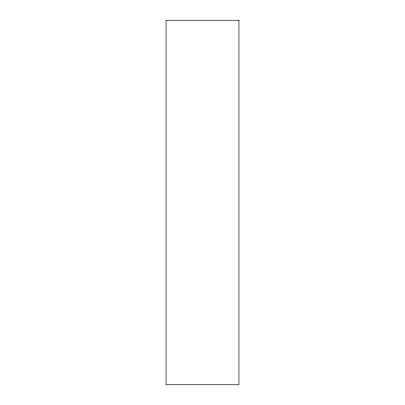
<?xml version="1.0" encoding="UTF-8"?>
<svg xmlns="http://www.w3.org/2000/svg" width="405" height="405" viewBox="0 0 405 405"><rect width="100%" height="100%" fill="white"/><g stroke="black" fill="none" stroke-linecap="round" stroke-linejoin="round"><path stroke-width="0.61" d="M238.95 20.25L166.05 20.25L166.05 384.75L238.95 384.75L238.95 20.25"/></g></svg>
